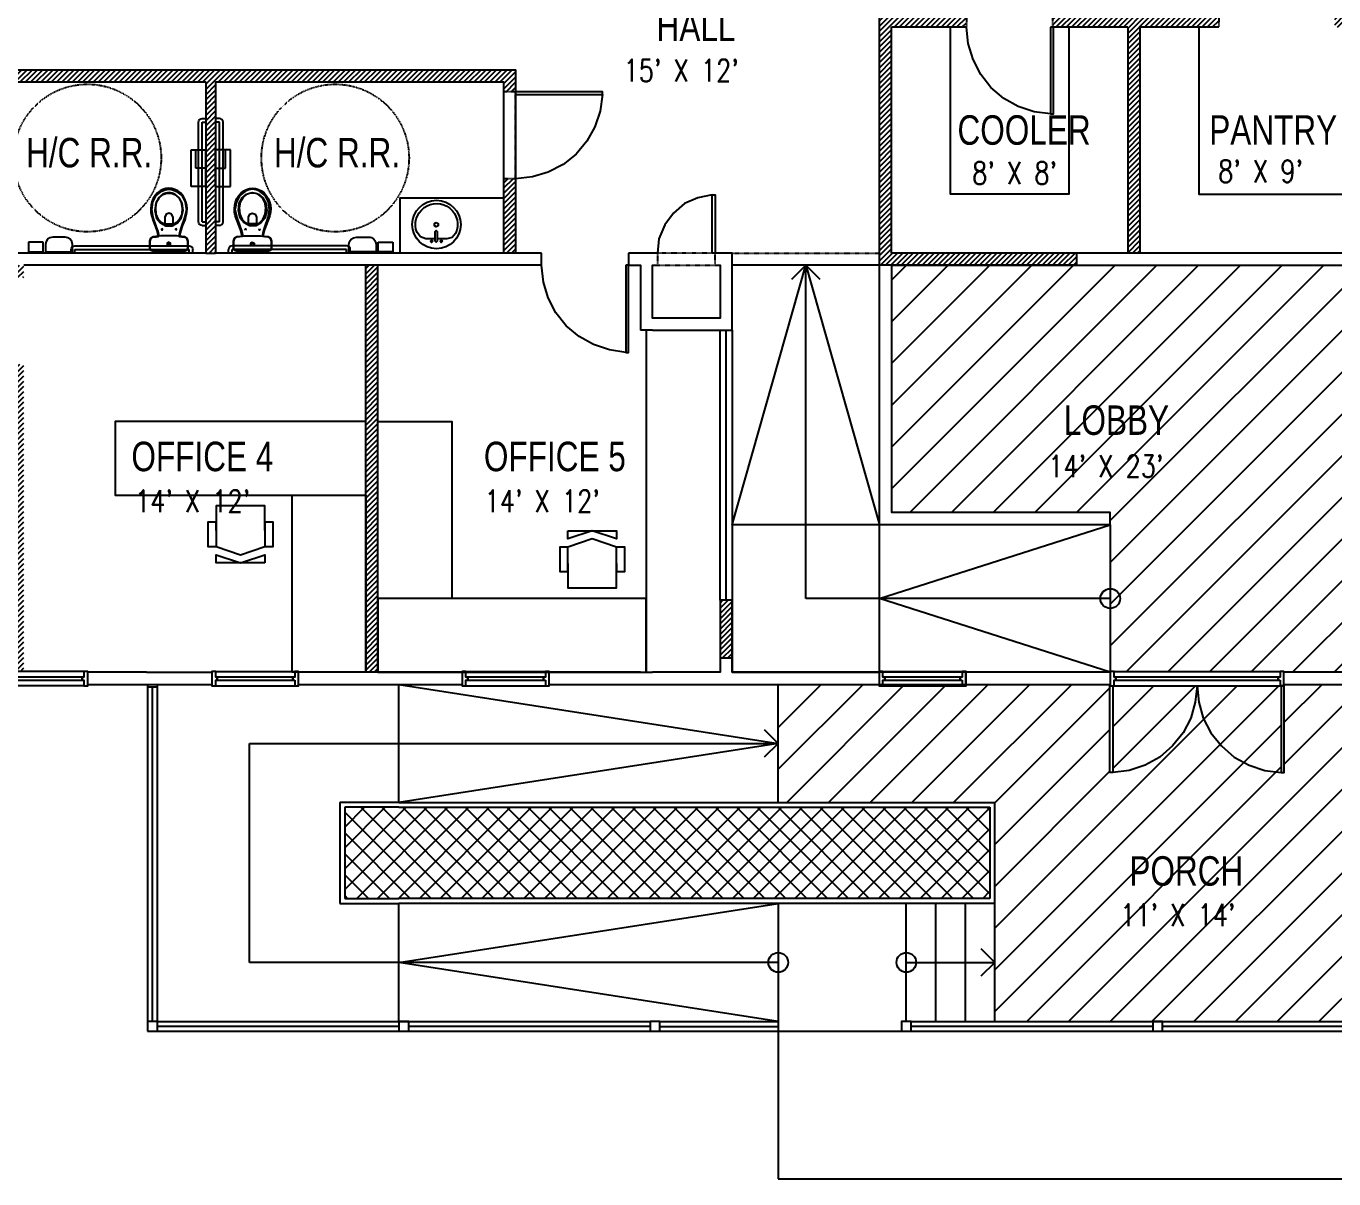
# Model space of a CAD drawing. Header units: inches. Extents: x -625442 to 34963, y -27993 to 66986.
# Drawn here: x 2167 to 2699, y 19650 to 20119 of the extents above; entities that cross this region are included whole.
import ezdxf

# ---------------------------------------------------------------- set-up
doc = ezdxf.new("R2010")
doc.units = ezdxf.units.IN
doc.header["$LTSCALE"] = 0.5
doc.header["$MEASUREMENT"] = 0
doc.linetypes.add('HIDDEN2', pattern=[0.1875, 0.125, -0.0625])
for name, color, linetype in [('0-TEXT', 30, 'Continuous'), ('A-FIXT', 63, 'Continuous'), ('P-ABOVE', 201, 'HIDDEN2'), ('P-BELOW-LIGHT', 143, 'Continuous'), ('P-BELOW-MED', 145, 'Continuous'), ('P-CASEWORK', 140, 'Continuous'), ('P-DOOR', 51, 'Continuous'), ('P-FIXTURE', 63, 'Continuous'), ('P-FURNITURE', 201, 'Continuous'), ('P-RAILING', 60, 'Continuous'), ('P-WALL', 90, 'Continuous'), ('P-WINDOW', 213, 'Continuous')]:
    doc.layers.add(name, color=color, linetype=linetype)
doc.layers.add('A-WALL-PATT', color=111, linetype='Continuous', lineweight=13)
doc.styles.add('1-4T', font='Zap601Rm.ttf', dxfattribs={"width": 0.8, "height": 12})
doc.styles.add('sapa notes', font='romans.shx', dxfattribs={"width": 0.8})

# ---------------------------------------------------------------- blocks, each defined once
blk = doc.blocks.new('A$C468F4D8E')
at = {"layer": 'A-FIXT', "ltscale": 0.25}
for p, q in [((11.25, -1.5), (11.25, 0)), ((12.75, -1.5), (12.75, 0)), ((53.25, -1.5), (53.25, 0)), ((54.75, -1.5), (54.75, 0)), ((0, -5.25), (1.5, -5.25)), ((12.75, -1.5), (53.25, -1.5)), ((12.75, -3), (53.25, -3)), ((0, -6.75), (1.5, -6.75)), ((1.5, -53.25), (1.5, -6.75)), ((3, -53.25), (3, -6.75)), ((0, -53.25), (1.5, -53.25)), ((0, -54.75), (1.5, -54.75))]:
    blk.add_line(p, q, dxfattribs=at)
for centre, start, end in [((1.5, -6.75), 0, 90), ((12.75, -1.5), 180, 270), ((53.25, -1.5), 270, 0), ((1.5, -53.25), 270, 0)]:
    blk.add_arc(centre, 1.5, start, end, dxfattribs=at)
blk = doc.blocks.new('A$C25642377')
at = {"layer": 'A-FIXT'}
for p, q in [((0, 0), (-6, 0)), ((-6, 0), (-6, -15)), ((0, 0), (0, -15)), ((-6, -15), (0, -15))]:
    blk.add_line(p, q, dxfattribs=at)
blk = doc.blocks.new('SOAPDISP')
for p, q in [((3, 0), (-3, 0)), ((-3, 0), (-3, -4)), ((3, -4), (3, 0)), ((-3, -4), (3, -4))]:
    blk.add_line(p, q)
blk = doc.blocks.new('TOWELDISP')
for p, q in [((5.5, 0), (-5.5, 0)), ((-5.5, 0), (-5.5, -3)), ((5.5, -3), (5.5, 0)), ((-2.5, -6), (2.5, -6))]:
    blk.add_line(p, q)
for centre, start, end in [((-2.5, -3), 180, 270), ((2.5, -3), 270, 0)]:
    blk.add_arc(centre, 3, start, end)
blk = doc.blocks.new('SANITARYNAPKINDISP')
at = {"layer": 'A-FIXT'}
for p, q in [((3.75, 0), (-3.75, 0)), ((-3.75, 0), (-3.75, -4)), ((3.75, -4), (3.75, 0)), ((-3.75, -4), (3.75, -4))]:
    blk.add_line(p, q, dxfattribs=at)
blk = doc.blocks.new('A$C32ED3988')
at = {"rotation": 90}
blk.add_blockref('SANITARYNAPKINDISP', (-6, 11.25), dxfattribs=at)

msp = doc.modelspace()

# ---------------------------------------------------------------- hatches: boundary and pattern name
at = {"layer": 'P-BELOW-LIGHT'}
h = msp.add_hatch(dxfattribs=at)
h.set_pattern_fill('ANSI37', color=256, scale=48)
h.paths.add_polyline_path([(2558.83961, 19801.14309), (2472.75228, 19801.14309), (2318.49029, 19801.14309), (2296.49029, 19801.14309), (2296.49029, 19764.08582), (2318.49029, 19764.08582), (2558.83961, 19764.08582)])
at = {"layer": 'P-FURNITURE'}
h = msp.add_hatch(dxfattribs=at)
h.set_pattern_fill('ANSI31', color=256, scale=12)
h.paths.add_polyline_path([(2518.85643, 20201.73204), (2513.9654, 20201.73204), (2513.9654, 20170.42946), (2518.85643, 20170.42946)])
h.paths.add_polyline_path([(2518.85643, 20135.21405), (2513.9654, 20135.21405), (2513.9654, 20021.54654), (2594.04447, 20021.54654), (2594.04447, 20026.43756), (2518.85643, 20026.43756)])
h.paths.add_polyline_path([(2549.24873, 20123.21405), (2518.85643, 20123.21405), (2518.85643, 20118.32302), (2549.24873, 20118.32302)], flags=17)
h.paths.add_polyline_path([(2651.89343, 20123.21405), (2584.46414, 20123.21405), (2584.46414, 20118.32302), (2614.85643, 20118.32302), (2614.85643, 20026.43756), (2619.74746, 20026.43756), (2619.74746, 20118.32302), (2651.89343, 20118.32302)])
h.paths.add_polyline_path([(2731.18892, 20123.21405), (2699.04295, 20123.21405), (2699.04295, 20118.32302), (2731.18892, 20118.32302)])
h = msp.add_hatch(dxfattribs=at)
h.set_pattern_fill('ANSI31', color=256, scale=12)
h.paths.add_polyline_path([(2049.96642, 19986.33113), (2045.07539, 19986.33113), (2045.07539, 19940.35546), (2049.96642, 19940.35546)])
h.paths.add_polyline_path([(2165.98162, 19981.28858), (2161.09059, 19981.28858), (2161.09059, 19856.4254), (2162.0688, 19856.4254), (2165.98162, 19856.4254)], flags=17)
h.paths.add_polyline_path([(1985.2092, 20072.60888), (1936.29891, 20072.60888), (1936.29891, 20067.52221), (1985.2092, 20067.52221)])
h.paths.add_polyline_path([(2165.98162, 20021.54654), (2161.09059, 20021.54654), (2161.09059, 20016.50398), (2165.98162, 20016.50398)])
h.paths.add_polyline_path([(2361.03586, 20026.43756), (2365.92688, 20026.43756), (2365.92688, 20056.87041), (2361.03586, 20056.87041)])
h.paths.add_polyline_path([(2239.98821, 20026.43756), (2243.98821, 20026.43756), (2243.98821, 20096.08582), (2361.03586, 20096.08582), (2361.03586, 20092.08582), (2365.92688, 20092.08582), (2365.92688, 20100.97685), (2122.94057, 20100.97685), (2122.94057, 20096.08582), (2239.98821, 20096.08582)])
h.paths.add_polyline_path([(2309.97351, 20021.54654), (2305.08249, 20021.54654), (2305.08249, 19856.03412), (2309.97351, 19856.03412)])
h = msp.add_hatch(dxfattribs=at)
h.set_pattern_fill('ANSI31', color=256, scale=96)
h.paths.add_polyline_path([(2731.18892, 19963.24547), (2731.18892, 20021.54654), (2594.04447, 20021.54654), (2518.9654, 20021.54654), (2518.9654, 19921.03412), (2607.73935, 19921.03412), (2607.73935, 19916.03412), (2607.73935, 19856.4254), (2609.30448, 19856.4254), (2676.80068, 19856.4254), (2678.36581, 19856.4254), (2678.36581, 19856.03412), (2731.18892, 19856.03412), (2731.18892, 19860.92515), (2736.07995, 19860.92515), (2771.29536, 19860.92515), (2770.51279, 19867.57695), (2768.36074, 19874.0331), (2765.03484, 19880.09798), (2760.5351, 19885.18465), (2755.25278, 19889.48876), (2749.18791, 19892.61901), (2742.73175, 19894.37978), (2736.07995, 19895.16235), (2731.18892, 19895.16235), (2731.18892, 19910.42236)])
h.paths.add_polyline_path([(2581.93873, 19932.65747), (2639.35269, 19932.65747), (2639.35269, 19948.71283), (2581.93873, 19948.71283)], flags=24)
h.paths.add_polyline_path([(2585.85648, 19949.27856), (2633.93972, 19949.27856), (2633.93972, 19967.60127), (2585.85648, 19967.60127)], flags=24)
h = msp.add_hatch(dxfattribs=at)
h.set_pattern_fill('ANSI31', color=256, scale=12)
h.paths.add_polyline_path([(2453.9654, 19885.38029), (2449.07438, 19885.38029), (2449.07438, 19861.90335), (2453.9654, 19861.90335)])
h = msp.add_hatch(dxfattribs=at)
h.set_pattern_fill('ANSI31', color=256, scale=96)
h.paths.add_polyline_path([(2607.64153, 19850.55617), (2607.65131, 19851.14309), (2549.14483, 19851.14309), (2549.14483, 19850.55617), (2547.5797, 19850.55617), (2515.29891, 19850.55617), (2513.73378, 19850.55617), (2513.73378, 19851.14309), (2472.75228, 19851.14309), (2472.75228, 19803.14309), (2560.83961, 19803.14309), (2560.83961, 19762.08582), (2560.83961, 19714.08582), (2731.18892, 19714.08582), (2731.18892, 19851.14309), (2678.36581, 19851.14309), (2678.36581, 19850.55617), (2678.46363, 19850.55617), (2678.46363, 19815.34076), (2677.28978, 19815.34076), (2670.63798, 19816.12332), (2664.18183, 19818.27538), (2658.11695, 19821.60127), (2653.03028, 19826.10102), (2648.72618, 19831.38333), (2645.59592, 19837.44821), (2643.83515, 19843.90437), (2643.05258, 19850.55617), (2642.27002, 19843.90437), (2640.50925, 19837.44821), (2637.37899, 19831.38333), (2633.07488, 19826.10102), (2627.98821, 19821.60127), (2621.92334, 19818.27538), (2615.46718, 19816.12332), (2608.81538, 19815.34076), (2607.64153, 19815.34076)])
h.paths.add_polyline_path([(2640.50925, 19837.44821), (2642.27002, 19843.90437), (2643.05258, 19850.55617), (2609.30448, 19850.55617), (2608.81538, 19850.55617), (2608.81538, 19815.34076), (2615.46718, 19816.12332), (2621.92334, 19818.27538), (2627.98821, 19821.60127), (2633.07488, 19826.10102), (2637.37899, 19831.38333)], flags=17)
h.paths.add_polyline_path([(2677.28978, 19850.55617), (2676.80068, 19850.55617), (2643.05258, 19850.55617), (2643.83515, 19843.90437), (2645.59592, 19837.44821), (2648.72618, 19831.38333), (2653.03028, 19826.10102), (2658.11695, 19821.60127), (2664.18183, 19818.27538), (2670.63798, 19816.12332), (2677.28978, 19815.34076)], flags=17)
h.paths.add_polyline_path([(2611.18668, 19750.17192), (2668.60063, 19750.17192), (2668.60063, 19766.22727), (2611.18668, 19766.22727)], flags=24)
h.paths.add_polyline_path([(2612.49093, 19765.96824), (2665.28693, 19765.96824), (2665.28693, 19784.31619), (2612.49093, 19784.31619)], flags=24)

# ---------------------------------------------------------------- linework, layer by layer
at = {"layer": '0-TEXT'}
for p, q in [((2483.9654, 19886.03412), (2483.9654, 20021.54654)), ((2607.73935, 19886.03412), (2483.9654, 19886.03412)), ((2257.70144, 19738.08582), (2257.70144, 19827.14309)), ((2257.70144, 19827.14309), (2472.75228, 19827.14309)), ((2472.75228, 19738.08582), (2257.70144, 19738.08582)), ((2524.83961, 19738.08582), (2560.83961, 19738.08582))]:
    msp.add_line(p, q, dxfattribs=at)
for points in [[(2478.30855, 20015.88968), (2483.9654, 20021.54654), (2489.62226, 20015.88968)], [(2467.09542, 19832.79994), (2472.75228, 19827.14309), (2467.09542, 19821.48624)], [(2555.18275, 19743.74267), (2560.83961, 19738.08582), (2555.18275, 19732.42896)]]:
    msp.add_lwpolyline(points, dxfattribs=at)
for centre in [(2607.73935, 19886.03412), (2472.75228, 19738.08582), (2524.83961, 19738.08582)]:
    msp.add_circle(centre, 4, dxfattribs=at)
at = {"layer": 'P-ABOVE'}
for points in [[(2549.24873, 20123.21405), (2549.24873, 20118.32302)], [(2584.46414, 20118.32302), (2584.46414, 20123.21405)], [(2651.89343, 20123.21405), (2651.89343, 20118.32302)], [(2453.9654, 20026.43756), (2513.9654, 20026.43756)]]:
    msp.add_lwpolyline(points, dxfattribs=at)
for points in [[(2361.03586, 20092.08582), (2361.03586, 20056.87041), (2365.92688, 20056.87041), (2365.92688, 20092.08582)], [(2447.11796, 20026.43756), (2423.64103, 20026.43756), (2423.64103, 20021.54654), (2447.11796, 20021.54654)]]:
    msp.add_lwpolyline(points, close=True, dxfattribs=at)
for centre in [(2191.82043, 20065.14187), (2292.61568, 20065.14187)]:
    msp.add_circle(centre, 30, dxfattribs=at)
at = {"layer": 'P-BELOW-LIGHT'}
for p, q in [((2239.98821, 20026.43756), (2243.98821, 20026.43756)), ((2365.92688, 20026.43756), (2361.03586, 20026.43756)), ((2309.97351, 20021.54654), (2305.08249, 20021.54654)), ((2518.9654, 20021.54654), (2594.04447, 20021.54654)), ((2449.07438, 19885.38029), (2449.07438, 19995.13498)), ((2318.49029, 19803.14309), (2318.49029, 19851.14309)), ((2472.75228, 19803.14309), (2472.75228, 19851.14309)), ((2318.49029, 19803.14309), (2294.49029, 19803.14309)), ((2294.49029, 19803.14309), (2294.49029, 19762.08582)), ((2318.49029, 19803.14309), (2472.75228, 19803.14309)), ((2472.75228, 19803.14309), (2560.83961, 19803.14309)), ((2560.83961, 19762.08582), (2560.83961, 19803.14309)), ((2294.49029, 19762.08582), (2318.49029, 19762.08582)), ((2318.49029, 19714.08582), (2318.49029, 19762.08582)), ((2560.83961, 19762.08582), (2318.49029, 19762.08582)), ((2318.49029, 19738.08582), (2472.75228, 19762.08582)), ((2472.75228, 19762.08582), (2472.75228, 19714.08582)), ((2496.75228, 19762.08582), (2472.75228, 19762.08582)), ((2524.83961, 19714.08582), (2524.83961, 19762.08582)), ((2536.83961, 19714.08582), (2536.83961, 19762.08582)), ((2548.83961, 19714.08582), (2548.83961, 19762.08582)), ((2560.83961, 19714.08582), (2560.83961, 19762.08582)), ((2424.66495, 19714.08582), (2472.75228, 19714.08582)), ((2472.75228, 19714.08582), (2472.75228, 19710.08582)), ((2472.75228, 19710.08582), (2472.75228, 19650.08582)), ((2472.75228, 19650.08582), (3593.69576, 19650.08582))]:
    msp.add_line(p, q, dxfattribs=at)
for points in [[(2453.9654, 19916.03412), (2483.9654, 20021.54654), (2513.9654, 19916.03412)], [(2607.73935, 19916.03412), (2513.9654, 19916.03412), (2513.9654, 20021.54654)], [(2607.73935, 19916.03412), (2607.73935, 19921.03412), (2518.9654, 19921.03412), (2518.9654, 20021.54654)], [(2607.73935, 19856.03412), (2513.9654, 19886.03412), (2607.73935, 19916.03412)], [(2607.73935, 19916.03412), (2607.73935, 19856.03412)], [(2190.43677, 19856.4254), (2190.43677, 19854.07771), (2189.6542, 19854.07771), (2189.6542, 19852.90386), (2190.43677, 19852.90386), (2190.43677, 19850.55617), (2192.0019, 19850.55617), (2192.0019, 19856.4254), (2190.43677, 19856.4254), (2162.0688, 19856.4254)], [(2244.04244, 19850.55617), (2244.04244, 19852.90386), (2244.62937, 19852.90386), (2244.62937, 19854.07771), (2244.04244, 19854.07771), (2244.04244, 19856.4254), (2242.47732, 19856.4254), (2242.47732, 19850.55617), (2244.04244, 19850.55617), (2276.12759, 19850.55617)], [(2244.04244, 19856.4254), (2276.12759, 19856.4254)], [(2345.77585, 19850.55617), (2345.77585, 19852.90386), (2346.55841, 19852.90386), (2346.55841, 19854.07771), (2345.77585, 19854.07771), (2345.77585, 19856.4254), (2344.21072, 19856.4254), (2344.21072, 19850.55617), (2345.77585, 19850.55617), (2378.05664, 19850.55617)], [(2345.77585, 19856.4254), (2378.05664, 19856.4254)], [(2396.83819, 19856.03412), (2405.25076, 19856.03412)], [(2515.29891, 19850.55617), (2515.29891, 19852.90386), (2516.08147, 19852.90386), (2516.08147, 19854.07771), (2515.29891, 19854.07771), (2515.29891, 19856.4254), (2513.73378, 19856.4254), (2513.73378, 19850.55617), (2515.29891, 19850.55617), (2547.5797, 19850.55617)], [(2515.29891, 19856.4254), (2547.5797, 19856.4254)], [(2609.30448, 19850.55617), (2609.30448, 19852.90386), (2610.08705, 19852.90386), (2610.08705, 19854.07771), (2609.30448, 19854.07771), (2609.30448, 19856.4254), (2607.73935, 19856.4254), (2607.73935, 19850.55617), (2609.30448, 19850.55617), (2676.80068, 19850.55617)], [(2609.30448, 19856.4254), (2676.80068, 19856.4254)], [(2190.43677, 19850.55617), (2162.0688, 19850.55617)], [(2318.49029, 19851.14309), (2472.75228, 19827.14309), (2318.49029, 19803.14309)], [(2472.75228, 19714.08582), (2318.49029, 19738.08582)]]:
    msp.add_lwpolyline(points, dxfattribs=at)
for points in [[(2453.9654, 19856.03412), (2513.9654, 19856.03412), (2513.9654, 19916.03412), (2453.9654, 19916.03412)], [(2276.12759, 19852.90386), (2276.12759, 19850.55617), (2277.69272, 19850.55617), (2277.69272, 19856.4254), (2276.12759, 19856.4254), (2276.12759, 19854.07771), (2275.34503, 19854.07771), (2275.34503, 19852.90386)], [(2378.05664, 19852.90386), (2378.05664, 19850.55617), (2379.62177, 19850.55617), (2379.62177, 19856.4254), (2378.05664, 19856.4254), (2378.05664, 19854.07771), (2377.27407, 19854.07771), (2377.27407, 19852.90386)], [(2547.5797, 19852.90386), (2547.5797, 19850.55617), (2549.14483, 19850.55617), (2549.14483, 19856.4254), (2547.5797, 19856.4254), (2547.5797, 19854.07771), (2546.79713, 19854.07771), (2546.79713, 19852.90386)], [(2676.80068, 19852.90386), (2676.80068, 19850.55617), (2678.36581, 19850.55617), (2678.36581, 19856.4254), (2676.80068, 19856.4254), (2676.80068, 19854.07771), (2676.01812, 19854.07771), (2676.01812, 19852.90386)]]:
    msp.add_lwpolyline(points, close=True, dxfattribs=at)
at = {"layer": 'P-BELOW-MED'}
for p, q in [((2216.31563, 19850.14309), (2216.31563, 19710.08582)), ((2220.31563, 19714.08582), (2220.31563, 19850.14309)), ((2220.31563, 19714.08582), (2420.66495, 19714.08582)), ((2526.83961, 19714.08582), (2731.18892, 19714.08582)), ((2216.31563, 19710.08582), (2424.66495, 19710.08582)), ((2424.66495, 19710.08582), (2522.83961, 19710.08582)), ((2526.83961, 19710.08582), (2731.18892, 19710.08582))]:
    msp.add_line(p, q, dxfattribs=at)
msp.add_lwpolyline([(2513.9654, 20021.54654), (2453.9654, 20021.54654)], dxfattribs=at)
at = {"layer": 'P-CASEWORK'}
for p, q in [((2419.07438, 19995.13498), (2419.07438, 19856.03412)), ((2453.9654, 19995.13498), (2453.9654, 19885.38029))]:
    msp.add_line(p, q, dxfattribs=at)
for points in [[(2590.85643, 20118.32302), (2590.85643, 20050.43756), (2542.85643, 20050.43756), (2542.85643, 20118.32302)], [(2643.74746, 20118.32302), (2643.74746, 20050.43756), (2707.18892, 20050.43756), (2707.18892, 20118.32302)], [(2319.03586, 20026.43756), (2319.03586, 20048.9363), (2361.03586, 20048.9363)]]:
    msp.add_lwpolyline(points, dxfattribs=at)
at = {"layer": 'P-DOOR'}
for points in [[(2583.48593, 20083.10761), (2576.83413, 20083.89018), (2570.37797, 20086.04223), (2564.50874, 20089.36813), (2559.22643, 20093.86787), (2555.11796, 20099.15019), (2551.98771, 20105.21506), (2550.03129, 20111.67122), (2549.24873, 20118.32302)], [(2401.33793, 20090.91197), (2400.35973, 20084.26017), (2398.20768, 20077.80401), (2394.88178, 20071.93478), (2390.57767, 20066.65247), (2385.29536, 20062.544), (2379.23048, 20059.41374), (2372.77433, 20057.45733), (2365.92688, 20056.67477)], [(2445.94412, 20050.11014), (2440.07488, 20048.9363), (2434.59693, 20046.5886), (2430.09718, 20042.67578), (2426.57564, 20037.98039), (2424.22795, 20032.3068), (2423.64103, 20026.43756)], [(2410.72871, 19986.13549), (2404.07691, 19987.11369), (2397.62075, 19989.26575), (2391.75152, 19992.59164), (2386.46921, 19996.89575), (2382.36074, 20002.17806), (2379.23048, 20008.24294), (2377.27407, 20014.6991), (2376.49151, 20021.54654)], [(2643.05258, 19850.55617), (2642.27002, 19843.90437), (2640.50925, 19837.44821), (2637.37899, 19831.38333), (2633.07488, 19826.10102), (2627.98821, 19821.60127), (2621.92334, 19818.27538), (2615.46718, 19816.12332), (2608.81538, 19815.34076)], [(2643.05258, 19850.55617), (2643.83515, 19843.90437), (2645.59592, 19837.44821), (2648.72618, 19831.38333), (2653.03028, 19826.10102), (2658.11695, 19821.60127), (2664.18183, 19818.27538), (2670.63798, 19816.12332), (2677.28978, 19815.34076)]]:
    msp.add_lwpolyline(points, dxfattribs=at)
for points in [[(2583.48593, 20118.32302), (2583.48593, 20083.10761), (2584.65978, 20083.10761), (2584.65978, 20118.32302)], [(2365.92688, 20090.91197), (2401.33793, 20090.91197), (2401.33793, 20092.08582), (2365.92688, 20092.08582)], [(2445.94412, 20026.43756), (2445.94412, 20050.11014), (2447.11796, 20050.11014), (2447.11796, 20026.43756)], [(2410.72871, 20021.54654), (2410.72871, 19986.13549), (2411.90256, 19986.13549), (2411.90256, 20021.54654)], [(2608.81538, 19850.55617), (2608.81538, 19815.34076), (2607.64153, 19815.34076), (2607.64153, 19850.55617)], [(2677.28978, 19850.55617), (2677.28978, 19815.34076), (2678.46363, 19815.34076), (2678.46363, 19850.55617)]]:
    msp.add_lwpolyline(points, close=True, dxfattribs=at)
at = {"layer": 'P-FIXTURE'}
for points in [[(2220.97757, 20033.28501), (2220.58629, 20035.24142), (2219.99936, 20037.00219), (2218.62988, 20040.91501), (2218.04295, 20044.04527), (2218.43423, 20047.17553), (2219.80372, 20049.9145), (2222.15142, 20051.67527), (2223.5209, 20052.2622), (2225.08603, 20052.45784), (2226.45552, 20052.2622), (2227.82501, 20051.67527), (2230.1727, 20049.9145), (2231.54219, 20047.17553), (2232.12912, 20044.04527), (2231.34655, 20040.91501), (2229.97706, 20037.00219), (2229.39014, 20035.24142), (2228.99886, 20033.28501)], [(2262.99886, 20033.28501), (2263.39014, 20035.24142), (2263.97706, 20037.00219), (2265.34655, 20040.91501), (2265.93347, 20044.04527), (2265.54219, 20047.17553), (2264.1727, 20049.9145), (2261.82501, 20051.67527), (2260.45552, 20052.2622), (2258.89039, 20052.45784), (2257.5209, 20052.2622), (2256.15142, 20051.67527), (2253.80372, 20049.9145), (2252.43423, 20047.17553), (2251.84731, 20044.04527), (2252.62987, 20040.91501), (2253.99936, 20037.00219), (2254.58629, 20035.24142), (2254.97757, 20033.28501)], [(2223.32526, 20038.17603), (2223.32526, 20038.37168), (2224.10783, 20038.37168), (2225.08603, 20038.37168), (2225.8686, 20038.37168), (2226.65116, 20038.37168), (2226.65116, 20038.17603), (2226.45552, 20038.17603), (2226.06424, 20037.98039), (2225.67296, 20037.98039), (2225.08603, 20037.98039), (2224.49911, 20037.98039), (2223.91219, 20037.98039), (2222.15142, 20038.76296), (2220.78193, 20040.13245), (2219.80372, 20042.2845), (2219.60808, 20044.82783), (2219.99936, 20047.17553), (2220.97757, 20048.9363), (2222.5427, 20050.30579), (2223.71655, 20050.69707), (2225.08603, 20050.89271), (2226.25988, 20050.69707), (2227.43373, 20050.30579), (2228.99886, 20048.9363), (2229.97706, 20047.17553), (2230.36834, 20044.82783), (2230.1727, 20042.2845), (2229.1945, 20040.13245), (2228.02065, 20038.9586), (2226.65116, 20038.17603)], [(2260.65116, 20038.17603), (2260.65116, 20038.37168), (2259.8686, 20038.37168), (2258.89039, 20038.37168), (2258.10783, 20038.37168), (2257.32526, 20038.37168), (2257.32526, 20038.17603), (2257.5209, 20038.17603), (2257.91219, 20037.98039), (2258.30347, 20037.98039), (2258.89039, 20037.98039), (2259.47732, 20037.98039), (2260.06424, 20037.98039), (2261.82501, 20038.76296), (2263.1945, 20040.13245), (2264.1727, 20042.2845), (2264.36834, 20044.82783), (2263.97706, 20047.17553), (2262.99886, 20048.9363), (2261.43373, 20050.30579), (2260.25988, 20050.69707), (2258.89039, 20050.89271), (2257.71654, 20050.69707), (2256.5427, 20050.30579), (2254.97757, 20048.9363), (2253.99936, 20047.17553), (2253.60808, 20044.82783), (2253.80372, 20042.2845), (2254.78193, 20040.13245), (2255.95577, 20038.9586), (2257.32526, 20038.17603)], [(2226.65116, 20038.37168), (2226.65116, 20041.11065), (2226.06424, 20042.2845), (2225.08603, 20042.67578), (2223.91219, 20042.2845), (2223.32526, 20041.11065), (2223.32526, 20038.37168)], [(2257.32526, 20038.37168), (2257.32526, 20041.11065), (2257.91219, 20042.2845), (2258.89039, 20042.67578), (2260.06424, 20042.2845), (2260.65116, 20041.11065), (2260.65116, 20038.37168)], [(2229.1945, 20033.28501), (2229.78142, 20035.6327), (2230.56399, 20037.78475), (2229.78142, 20035.6327), (2229.1945, 20033.28501), (2230.1727, 20033.08936), (2231.34655, 20033.08936), (2232.32476, 20032.50244), (2232.71604, 20031.32859), (2232.32476, 20032.50244), (2231.34655, 20033.08936), (2228.21629, 20033.48065), (2225.08603, 20033.48065), (2221.76013, 20033.48065), (2218.62988, 20033.08936), (2217.65167, 20032.50244), (2217.26039, 20031.32859), (2217.65167, 20032.50244), (2218.62988, 20033.08936), (2219.80372, 20033.08936), (2220.78193, 20033.28501), (2220.195, 20035.6327), (2219.41244, 20037.78475), (2220.195, 20035.6327), (2220.78193, 20033.28501)], [(2218.43423, 20040.32809), (2219.41244, 20037.78475), (2218.43423, 20040.32809)], [(2231.54219, 20040.32809), (2230.56399, 20037.78475), (2231.54219, 20040.32809)], [(2254.78193, 20033.28501), (2254.195, 20035.6327), (2253.41244, 20037.78475), (2254.195, 20035.6327), (2254.78193, 20033.28501), (2253.80372, 20033.08936), (2252.62987, 20033.08936), (2251.65167, 20032.50244), (2251.26039, 20031.32859), (2251.65167, 20032.50244), (2252.62987, 20033.08936), (2255.76013, 20033.48065), (2258.89039, 20033.48065), (2262.21629, 20033.48065), (2265.34655, 20033.08936), (2266.32476, 20032.50244), (2266.71604, 20031.32859), (2266.32476, 20032.50244), (2265.34655, 20033.08936), (2264.1727, 20033.08936), (2263.1945, 20033.28501), (2263.78142, 20035.6327), (2264.56399, 20037.78475), (2263.78142, 20035.6327), (2263.1945, 20033.28501)], [(2252.43423, 20040.32809), (2253.41244, 20037.78475), (2252.43423, 20040.32809)], [(2265.54219, 20040.32809), (2264.56399, 20037.78475), (2265.54219, 20040.32809)], [(2217.26039, 20028.39398), (2217.26039, 20031.32859), (2217.26039, 20028.39398)], [(2232.71604, 20031.32859), (2232.71604, 20028.39398), (2232.71604, 20031.32859)], [(2251.26039, 20031.32859), (2251.26039, 20028.39398), (2251.26039, 20031.32859)], [(2266.71604, 20028.39398), (2266.71604, 20031.32859), (2266.71604, 20028.39398)], [(2231.54219, 20027.41577), (2218.43423, 20027.41577), (2231.54219, 20027.41577)], [(2224.89039, 20029.56782), (2225.67296, 20030.15475), (2225.08603, 20030.74167), (2224.49911, 20030.15475), (2225.08603, 20029.56782)], [(2252.43423, 20027.41577), (2265.54219, 20027.41577), (2252.43423, 20027.41577)], [(2259.08603, 20029.56782), (2258.30347, 20030.15475), (2258.89039, 20030.74167), (2259.47732, 20030.15475), (2258.89039, 20029.56782)]]:
    msp.add_lwpolyline(points, dxfattribs=at)
for points in [[(2229.97706, 20040.71937), (2230.75963, 20043.84963), (2230.36834, 20046.78425), (2229.1945, 20048.9363), (2227.43373, 20050.50143), (2226.25988, 20050.89271), (2225.08603, 20051.08835), (2223.71655, 20050.89271), (2222.5427, 20050.50143), (2220.78193, 20048.9363), (2219.60808, 20046.78425), (2219.2168, 20043.84963), (2219.99936, 20040.71937), (2221.56449, 20038.76296), (2223.71655, 20037.58911), (2224.30347, 20037.58911), (2225.08603, 20037.58911), (2225.67296, 20037.58911), (2226.25988, 20037.58911), (2228.41193, 20038.76296)], [(2253.99936, 20040.71937), (2253.2168, 20043.84963), (2253.60808, 20046.78425), (2254.78193, 20048.9363), (2256.5427, 20050.50143), (2257.71654, 20050.89271), (2258.89039, 20051.08835), (2260.25988, 20050.89271), (2261.43373, 20050.50143), (2263.1945, 20048.9363), (2264.36834, 20046.78425), (2264.75963, 20043.84963), (2263.97706, 20040.71937), (2262.41193, 20038.76296), (2260.25988, 20037.58911), (2259.67296, 20037.58911), (2258.89039, 20037.58911), (2258.30347, 20037.58911), (2257.71654, 20037.58911), (2255.56449, 20038.76296)], [(2222.15142, 20036.41526), (2221.95578, 20036.21962), (2222.15142, 20035.82834), (2222.34706, 20036.21962)], [(2227.82501, 20035.82834), (2228.02065, 20036.21962), (2227.82501, 20036.41526), (2227.62937, 20036.21962)], [(2256.15142, 20035.82834), (2255.95577, 20036.21962), (2256.15142, 20036.41526), (2256.34706, 20036.21962)], [(2261.82501, 20036.41526), (2262.02065, 20036.21962), (2261.82501, 20035.82834), (2261.62937, 20036.21962)], [(2333.70894, 20038.9586), (2334.49151, 20038.56732), (2334.49151, 20037.58911), (2333.70894, 20037.19783), (2332.92638, 20037.58911), (2332.92638, 20038.56732)], [(2332.33945, 20031.32859), (2331.75253, 20030.74167), (2331.36125, 20031.32859), (2331.75253, 20031.71988)], [(2334.10022, 20035.24142), (2334.10022, 20031.32859), (2333.70894, 20030.93731), (2333.31766, 20031.32859), (2333.31766, 20035.24142), (2333.70894, 20035.6327)], [(2336.25228, 20031.32859), (2335.66535, 20030.74167), (2335.27407, 20031.32859), (2335.66535, 20031.71988)], [(2218.43423, 20027.41577), (2217.65167, 20027.61141), (2217.26039, 20028.39398), (2217.65167, 20027.61141)], [(2225.08603, 20030.93731), (2224.30347, 20030.54603), (2224.30347, 20029.76346), (2225.08603, 20029.37218), (2225.67296, 20029.76346), (2225.67296, 20030.54603)], [(2232.71604, 20028.39398), (2232.32476, 20027.61141), (2231.54219, 20027.41577), (2232.32476, 20027.61141)], [(2251.26039, 20028.39398), (2251.65167, 20027.61141), (2252.43423, 20027.41577), (2251.65167, 20027.61141)], [(2258.89039, 20030.93731), (2259.67296, 20030.54603), (2259.67296, 20029.76346), (2258.89039, 20029.37218), (2258.30347, 20029.76346), (2258.30347, 20030.54603)], [(2265.54219, 20027.41577), (2266.32476, 20027.61141), (2266.71604, 20028.39398), (2266.32476, 20027.61141)]]:
    msp.add_lwpolyline(points, close=True, dxfattribs=at)
msp.add_lwpolyline([(2333.31766, 20032.3068), (2329.40484, 20032.3068), (2327.25278, 20033.08936), (2325.8833, 20034.85013, -1.529927729), (2341.53459, 20034.45885), (2340.1651, 20032.89372), (2338.01305, 20032.3068), (2334.10022, 20032.3068)], format="xyb", dxfattribs=at)
msp.add_circle((2333.78271, 20038.10227), 9.8561, dxfattribs=at)
msp.add_ellipse((2224.98821, 20044.29281), major_axis=(0, 8.55704), ratio=0.864280795, start_param=4.230642857, end_param=8.335727786, dxfattribs=at)
msp.add_ellipse((2224.98821, 20044.29281), major_axis=(0, 8.55704), ratio=0.864280795, start_param=4.230642857, end_param=8.335727786, dxfattribs=at)
at = {"layer": 'P-FIXTURE', "extrusion": (0, 0, -1)}
msp.add_ellipse((2258.98821, 20044.29281), major_axis=(0, 8.55704), ratio=0.864280795, start_param=4.230642857, end_param=8.335727786, dxfattribs=at)
msp.add_ellipse((2258.98821, 20044.29281), major_axis=(0, 8.55704), ratio=0.864280795, start_param=4.230642857, end_param=8.335727786, dxfattribs=at)
at = {"layer": 'P-FURNITURE'}
for points in [[(2305.08249, 19928.03412), (2305.08249, 19958.03412), (2203.08249, 19958.03412), (2203.08249, 19928.03412)], [(2339.97351, 19886.03412), (2309.97351, 19886.03412), (2309.97351, 19958.03412), (2339.97351, 19958.03412)], [(2275.08249, 19928.03412), (2305.08249, 19928.03412), (2305.08249, 19856.03412), (2275.08249, 19856.03412)], [(2309.97351, 19886.03412), (2309.97351, 19856.03412), (2419.07438, 19856.03412), (2419.07438, 19886.03412)]]:
    msp.add_lwpolyline(points, close=True, dxfattribs=at)
at = {"layer": 'P-FURNITURE', "flags": 128}
for points in [[(2244.16003, 19913.74706), (2244.16003, 19907.13209), (2254.08249, 19903.8246), (2264.00494, 19907.13209), (2267.31243, 19907.13209), (2267.31243, 19917.05455), (2264.00494, 19917.05455), (2264.00494, 19913.74706), (2264.00494, 19920.36203), (2264.00494, 19923.66952), (2260.69746, 19923.66952), (2247.46751, 19923.66952), (2244.16003, 19923.66952), (2244.16003, 19920.36203), (2244.16003, 19913.74706), (2244.16003, 19917.05455), (2240.85254, 19917.05455), (2240.85254, 19907.13209), (2244.16003, 19907.13209)], [(2264.00494, 19913.74706), (2264.00494, 19907.13209)], [(2407.04151, 19900.32118), (2407.04151, 19906.93615), (2397.11905, 19910.24363), (2387.19659, 19906.93615), (2383.88911, 19906.93615), (2383.88911, 19897.01369), (2387.19659, 19897.01369), (2387.19659, 19900.32118), (2387.19659, 19893.70621), (2387.19659, 19890.39872), (2390.50408, 19890.39872), (2403.73402, 19890.39872), (2407.04151, 19890.39872), (2407.04151, 19893.70621), (2407.04151, 19900.32118), (2407.04151, 19897.01369), (2410.34899, 19897.01369), (2410.34899, 19906.93615), (2407.04151, 19906.93615)], [(2387.19659, 19900.32118), (2387.19659, 19906.93615)]]:
    msp.add_lwpolyline(points, dxfattribs=at)
for points in [[(2387.19659, 19913.55112), (2407.04151, 19913.55112), (2407.04151, 19910.24363), (2397.11905, 19913.55112), (2387.19659, 19910.24363)], [(2264.00494, 19900.51712), (2244.16003, 19900.51712), (2244.16003, 19903.8246), (2254.08249, 19900.51712), (2264.00494, 19903.8246)]]:
    msp.add_lwpolyline(points, close=True, dxfattribs=at)
at = {"layer": 'P-RAILING'}
for p, q in [((2218.31563, 19714.08582), (2218.31563, 19850.14309)), ((2318.49029, 19801.14309), (2296.49029, 19801.14309)), ((2296.49029, 19801.14309), (2296.49029, 19764.08582)), ((2318.49029, 19801.14309), (2472.75228, 19801.14309)), ((2472.75228, 19801.14309), (2558.83961, 19801.14309)), ((2558.83961, 19801.14309), (2558.83961, 19764.08582)), ((2296.49029, 19764.08582), (2318.49029, 19764.08582)), ((2558.83961, 19764.08582), (2318.49029, 19764.08582)), ((2318.49029, 19712.08582), (2220.31563, 19712.08582)), ((2420.66495, 19712.08582), (2322.49029, 19712.08582)), ((2424.66495, 19712.08582), (2472.75228, 19712.08582)), ((2625.01426, 19712.08582), (2526.83961, 19712.08582)), ((2727.18892, 19712.08582), (2629.01426, 19712.08582))]:
    msp.add_line(p, q, dxfattribs=at)
at = {"layer": 'P-WALL'}
for p, q in [((2549.24873, 20118.32302), (2518.85643, 20118.32302)), ((2614.85643, 20118.32302), (2584.46414, 20118.32302)), ((2614.85643, 20118.32302), (2614.85643, 20026.43756)), ((2619.74746, 20118.32302), (2619.74746, 20026.43756)), ((2651.89343, 20118.32302), (2619.74746, 20118.32302)), ((2239.98821, 20096.08582), (2239.98821, 20026.43756)), ((2243.98821, 20096.08582), (2243.98821, 20026.43756)), ((2423.64103, 20026.43756), (2411.90256, 20026.43756)), ((2305.08249, 19856.03412), (2305.08249, 20021.54654)), ((2309.97351, 19856.03412), (2309.97351, 20021.54654)), ((2421.68461, 19995.13498), (2416.79359, 19995.13498)), ((2449.07438, 19995.13498), (2453.9654, 19995.13498)), ((2215.87012, 19856.03412), (2242.47732, 19856.03412)), ((2416.79359, 19856.03412), (2421.68461, 19856.03412))]:
    msp.add_line(p, q, dxfattribs=at)
for points in [[(2594.04447, 20021.54654), (2513.9654, 20021.54654), (2513.9654, 20135.21405)], [(2731.18892, 20135.21405), (2731.18892, 20026.43756), (2598.9355, 20026.43756)], [(2598.9355, 20026.43756), (2518.85643, 20026.43756), (2518.85643, 20118.32302)], [(2118.04954, 20092.08582), (2118.04954, 20100.97685), (2365.92688, 20100.97685), (2365.92688, 20026.43756)], [(2122.94057, 20096.08582), (2239.98821, 20096.08582)], [(2239.98821, 20026.43756), (2122.94057, 20026.43756), (2122.94057, 20096.08582)], [(2243.98821, 20096.08582), (2361.03586, 20096.08582), (2361.03586, 20026.43756)], [(2361.03586, 20026.43756), (2243.98821, 20026.43756)], [(2376.49403, 20026.43756), (2365.92688, 20026.43756)], [(2376.49403, 20021.52447), (2376.49403, 20026.43756)], [(2411.90256, 20026.43756), (2411.90256, 20021.54654)], [(2453.9654, 19995.13498), (2453.9654, 20026.43756), (2447.11796, 20026.43756)], [(2594.04447, 20026.43756), (2594.04447, 20021.54654), (2731.18892, 20021.54654), (2731.18892, 19963.24547)], [(2305.08249, 20021.54654), (2165.98162, 20021.54654)], [(2376.49403, 20021.54654), (2309.97351, 20021.54654)], [(2411.90256, 20021.54654), (2416.79359, 20021.54654), (2416.79359, 19995.13498)], [(2447.11796, 20021.54654), (2449.07438, 20021.54654), (2449.07438, 20000.02601), (2421.68461, 20000.02601), (2421.68461, 20021.54654), (2423.64103, 20021.54654)], [(2421.68461, 19995.13498), (2449.07438, 19995.13498)], [(2449.07438, 19861.90335), (2449.07438, 19856.03412), (2421.68461, 19856.03412)], [(2513.8316, 19856.03412), (2453.9654, 19856.03412), (2453.9654, 19861.90335)], [(2731.18892, 19860.92515), (2731.18892, 19856.03412), (2678.36581, 19856.03412)], [(2215.87012, 19856.03412), (2192.0019, 19856.03412)], [(2344.21072, 19856.03412), (2277.69272, 19856.03412)], [(2416.79359, 19856.03412), (2379.62177, 19856.03412)], [(2607.73935, 19856.03412), (2549.04701, 19856.03412)], [(2192.0019, 19851.14309), (2242.47732, 19851.14309)], [(2216.31563, 19851.14309), (2216.31563, 19850.14309), (2220.31563, 19850.14309), (2220.31563, 19851.14309)], [(2277.69272, 19851.14309), (2344.21072, 19851.14309)], [(2379.62177, 19851.14309), (2513.8316, 19851.14309)], [(2549.04701, 19851.14309), (2607.73935, 19851.14309)], [(2678.36581, 19851.14309), (2731.18892, 19851.14309), (2731.18892, 19710.08582), (2826.27052, 19710.08582)]]:
    msp.add_lwpolyline(points, dxfattribs=at)
for points in [[(2453.9654, 19861.90335), (2453.9654, 19885.38029), (2449.07438, 19885.38029), (2449.07438, 19861.90335)], [(2513.8316, 19851.14309), (2549.04701, 19851.14309), (2549.04701, 19856.03412), (2513.8316, 19856.03412)], [(2216.31563, 19710.08582), (2220.31563, 19710.08582), (2220.31563, 19714.08582), (2216.31563, 19714.08582)], [(2318.49029, 19710.08582), (2322.49029, 19710.08582), (2322.49029, 19714.08582), (2318.49029, 19714.08582)], [(2420.66495, 19710.08582), (2424.66495, 19710.08582), (2424.66495, 19714.08582), (2420.66495, 19714.08582)], [(2522.83961, 19710.08582), (2526.83961, 19710.08582), (2526.83961, 19714.08582), (2522.83961, 19714.08582)], [(2625.01426, 19710.08582), (2629.01426, 19710.08582), (2629.01426, 19714.08582), (2625.01426, 19714.08582)]]:
    msp.add_lwpolyline(points, close=True, dxfattribs=at)
at = {"layer": 'P-WINDOW'}
msp.add_line((2451.51989, 19885.38029), (2451.51989, 19995.13498), dxfattribs=at)
for points in [[(2189.6542, 19854.07771), (2162.85137, 19854.07771), (2162.85137, 19852.90386), (2189.6542, 19852.90386)], [(2244.62937, 19852.90386), (2275.34503, 19852.90386), (2275.34503, 19854.07771), (2244.62937, 19854.07771)], [(2346.55841, 19852.90386), (2377.27407, 19852.90386), (2377.27407, 19854.07771), (2346.55841, 19854.07771)], [(2516.08147, 19852.90386), (2546.79713, 19852.90386), (2546.79713, 19854.07771), (2516.08147, 19854.07771)], [(2610.08705, 19852.90386), (2676.01812, 19852.90386), (2676.01812, 19854.07771), (2610.08705, 19854.07771)]]:
    msp.add_lwpolyline(points, close=True, dxfattribs=at)

# ---------------------------------------------------------------- block references
at = {"xscale": -1}
msp.add_blockref('A$C32ED3988', (2233.98433, 20053.50394), dxfattribs=at)
msp.add_blockref('A$C32ED3988', (2249.99209, 20053.50394))
at = {"layer": 'A-FIXT', "xscale": -1, "rotation": 180}
msp.add_blockref('A$C25642377', (2239.98433, 20053.50394), dxfattribs=at)
at = {"layer": 'A-FIXT', "rotation": 180.0000000000205}
msp.add_blockref('A$C25642377', (2243.99209, 20053.50394), dxfattribs=at)
at = {"layer": 'A-FIXT', "extrusion": (0, 0, -1), "xscale": -1, "zscale": -1, "rotation": 180}
for name, p in [('TOWELDISP', (-2180.27184, 20026.99161)), ('SOAPDISP', (-2170.88283, 20026.99161))]:
    msp.add_blockref(name, p, dxfattribs=at)
at = {"layer": 'A-FIXT', "extrusion": (0, 0, -1), "zscale": -1, "rotation": 179.9999999999795}
for name, p in [('TOWELDISP', (-2303.70459, 20026.99161)), ('SOAPDISP', (-2313.09359, 20026.99161))]:
    msp.add_blockref(name, p, dxfattribs=at)
at = {"layer": 'A-WALL-PATT', "ltscale": 0.25, "xscale": -1, "rotation": 270}
msp.add_blockref('A$C468F4D8E', (2239.98821, 20026.43756), dxfattribs=at)
at = {"layer": 'A-WALL-PATT', "ltscale": 0.25, "rotation": 89.99999999999999}
msp.add_blockref('A$C468F4D8E', (2243.98821, 20026.43756), dxfattribs=at)

# ---------------------------------------------------------------- texts
at = {"layer": '0-TEXT', "width": 0.8}
for s, height, style, p in [('HALL', 11.988, '1-4T', (2423.2759, 20112.68171)), ("15' X 12'", 8.991, 'sapa notes', (2409.86929, 20096.23957)), ('COOLER', 11.988, '1-4T', (2545.6401, 20070.53634)), ('PANTRY', 11.988, '1-4T', (2648.01888, 20070.53634)), ('H/C R.R.', 11.988, '1-4T', (2166.88784, 20061.32515)), ('H/C R.R.', 11.988, '1-4T', (2267.68309, 20061.32515)), ("8' X 8'", 8.991, 'sapa notes', (2551.60049, 20054.54538)), ("8' X 9'", 8.991, 'sapa notes', (2651.6294, 20055.24142)), ('LOBBY', 11.988, '1-4T', (2588.91026, 19952.57631)), ('OFFICE 4', 11.988, '1-4T', (2209.72673, 19937.81243)), ('OFFICE 5', 11.988, '1-4T', (2353.06206, 19937.81243)), ("14' X 23'", 8.991, 'sapa notes', (2582.55954, 19935.33337)), ("14' X 12'", 8.991, 'sapa notes', (2211.19268, 19921.14357)), ("14' X 12'", 8.991, 'sapa notes', (2353.37008, 19921.14357)), ('PORCH', 11.988, '1-4T', (2615.54892, 19769.2702)), ("11' X 14'", 8.991, 'sapa notes', (2611.80748, 19752.84781))]:
    msp.add_text(s, height=height, dxfattribs=dict(at, style=style)).set_placement(p)

doc.saveas('drawing.dxf')
